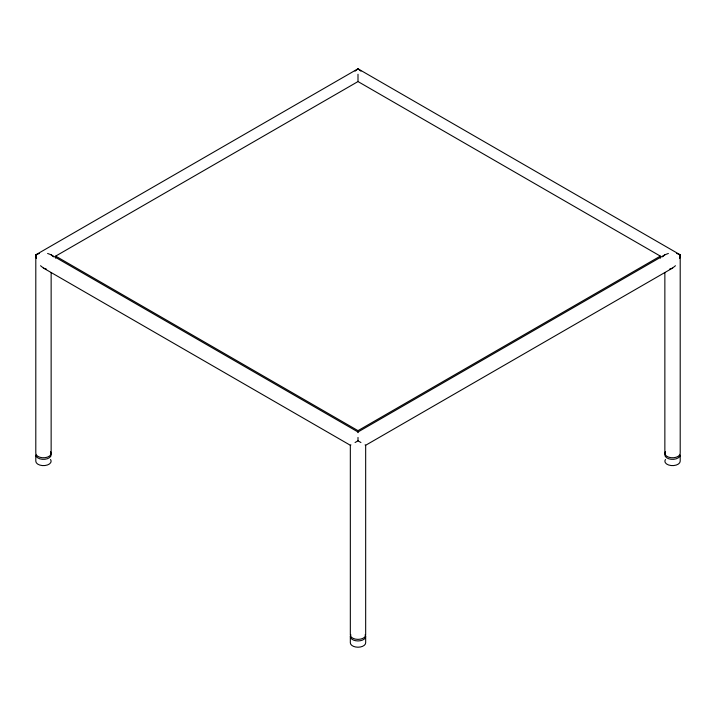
<?xml version="1.0" encoding="UTF-8"?>
<svg xmlns="http://www.w3.org/2000/svg" width="716" height="716" viewBox="0 0 716 716"><rect width="100%" height="100%" fill="white"/><g stroke="black" fill="none" stroke-linecap="round" stroke-linejoin="round"><path stroke-width="1.07" d="M679.618 258.539L680.2 254.815L358 68.79L35.8 254.815L35.8 453.362A7.67 4.43 0 0 0 44.965 457.703A7.67 4.43 0 0 0 50.559 451.662M662.515 256.847L664.86 254.815L668.377 253.455M355.064 71.161L358 68.79L360.936 71.161M350.912 444.922L350.33 445.262L350.33 634.949A7.67 4.43 0 0 0 358 639.379A7.67 4.43 0 0 0 365.67 634.949L365.67 445.262L672.53 268.097L675.465 265.726M55.669 258.199L55.669 256.113L358 81.561L660.331 256.113L660.331 258.199M660.331 256.113L358 430.656L55.669 256.113M47.623 253.455L51.14 254.815L358 431.981L664.86 254.815M355.064 442.524L358 440.832L358 437.44M679.618 255.147L680.2 254.815L680.2 453.362A7.67 4.43 0 0 1 671.035 457.703A7.67 4.43 0 0 1 665.441 451.662M36.382 258.539L35.8 254.815L39.317 253.455M669.594 269.118L672.53 268.097M40.535 265.726L43.47 268.097L46.406 269.118M676.683 253.455L680.2 254.815M35.8 254.815L36.382 255.147M358 440.832L360.936 442.524M365.088 444.922L365.67 445.262M43.47 268.097L350.33 445.262M51.14 254.815L53.485 256.847M664.86 272.599L664.86 453.362M365.67 636.515L365.67 642.78A7.67 4.43 0 0 1 358 647.21A7.67 4.43 0 0 1 350.33 642.78L350.33 636.515M358 68.79L358 69.47M358 74.258L358 81.033M358 431.981L358 432.652M51.14 272.599L51.14 453.362M50.559 453.228A7.67 4.43 0 0 1 44.965 459.269A7.67 4.43 0 0 1 35.8 454.929L35.8 461.185A7.67 4.43 0 0 0 44.965 465.534A7.67 4.43 0 0 0 50.559 459.493M365.088 634.823A7.67 4.43 0 0 1 358 640.945A7.67 4.43 0 0 1 350.912 634.823M665.441 453.228A7.67 4.43 0 0 0 671.035 459.269A7.67 4.43 0 0 0 680.2 454.929L680.2 461.185A7.67 4.43 0 0 1 671.035 465.534A7.67 4.43 0 0 1 665.441 459.493"/></g></svg>
